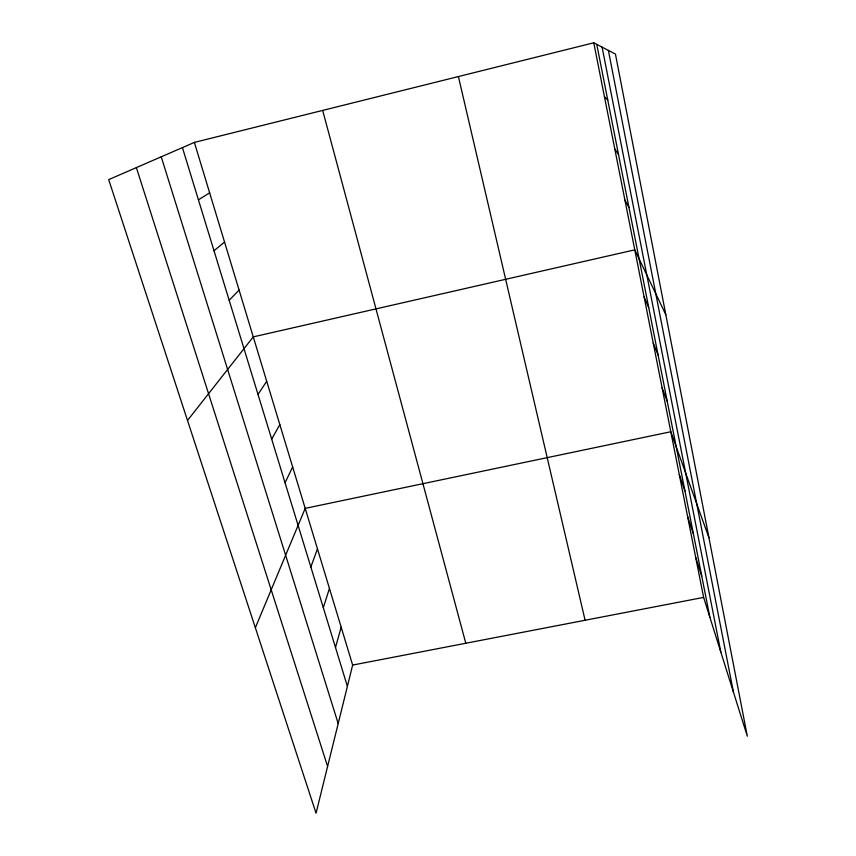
<?xml version="1.0" encoding="UTF-8"?>
<svg xmlns="http://www.w3.org/2000/svg" width="856" height="856" viewBox="0 0 856 856"><rect width="100%" height="100%" fill="white"/><g stroke="black" fill="none" stroke-linecap="round" stroke-linejoin="round"><path stroke-width="1.28" d="M194.376 142.406L352.651 665.069L316.046 813.2L108.691 179.632L194.376 142.406L593.764 42.8L615.443 54.078L747.309 736.203L703.621 597.402L593.764 42.8M335.488 647.468L341.18 627.17M323.311 607.696L329.453 588.447M310.846 567.014L317.458 548.846M255.356 627.758L305.196 508.368L670.804 431.745L708.939 537.729M285.048 482.763L292.666 466.959M271.684 439.128L279.837 424.597M258.009 394.445L266.708 381.252M187.507 420.446L253.269 336.879L634.778 249.845L665.818 314.698M229.183 300.317L239.091 290.056M214 250.722L224.561 242.055M198.421 199.833L209.656 192.857M352.651 665.069L703.621 597.402M604.422 96.6L607.792 100.195M614.801 149.008L618.514 154.529M624.923 200.069L628.957 207.419M644.108 296.968L648.741 307.646M653.224 342.967L658.125 355.154M662.116 387.886L667.273 401.507M679.3 474.599L684.918 490.884M687.593 516.468L693.424 533.984M695.693 557.395L701.738 576.088M136.371 167.605L327.602 766.441M161.228 156.809L338.195 723.588M182.424 147.596L347.397 686.362M322.669 110.413L465.792 643.252M458.409 76.558L585.087 620.258M602.1 47.133L720.795 651.972M596.76 44.362L709.859 617.219M608.381 50.408L733.442 692.151"/></g></svg>
